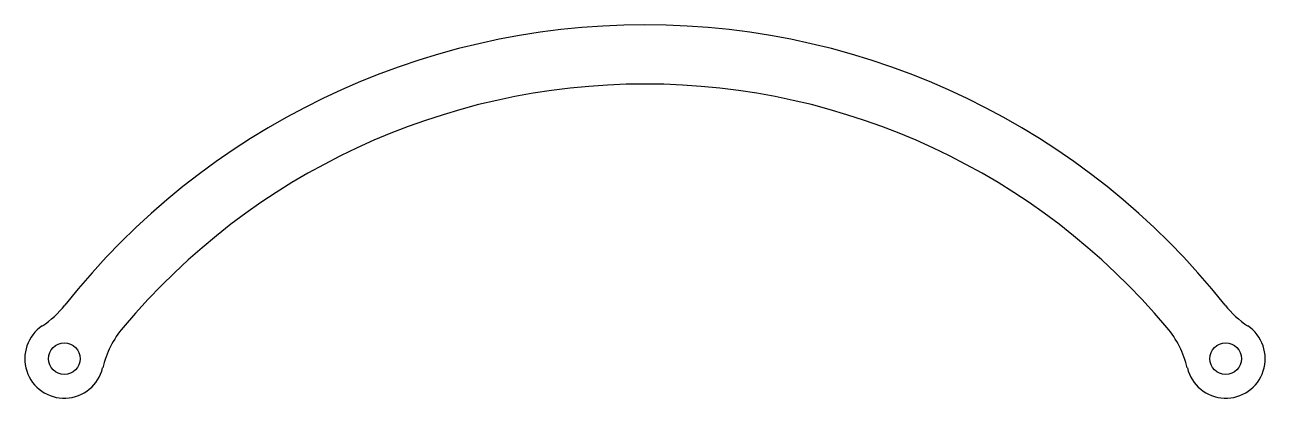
# Model space of a CAD drawing. Header units: millimetres. Extents: x -63 to 63, y 37 to 75.
import ezdxf

# ---------------------------------------------------------------- set-up
doc = ezdxf.new("R2010")
doc.units = ezdxf.units.MM

msp = doc.modelspace()

# ---------------------------------------------------------------- linework, layer by layer
at = {"color": 7, "linetype": 'Continuous', "lineweight": 25}
for centre in [(-58.82, 41.18), (58.82, 41.18)]:
    msp.add_circle(centre, 1.6, dxfattribs=at)
for centre, radius, start, end in [((0, 0), 75, 38.4217, 141.5783), ((0, 0), 69, 39.9938, 140.0062), ((-66.59, 52.82), 10, 303.754, 321.5783), ((66.59, 52.82), 10, 218.4217, 236.246), ((-58.82, 41.18), 4, 123.754, 346.5211), ((-45.2, 37.92), 10, 140.0062, 166.5211), ((45.2, 37.92), 10, 13.4789, 39.9938), ((58.82, 41.18), 4, 193.4789, 56.246)]:
    msp.add_arc(centre, radius, start, end, dxfattribs=at)

doc.saveas('drawing.dxf')
